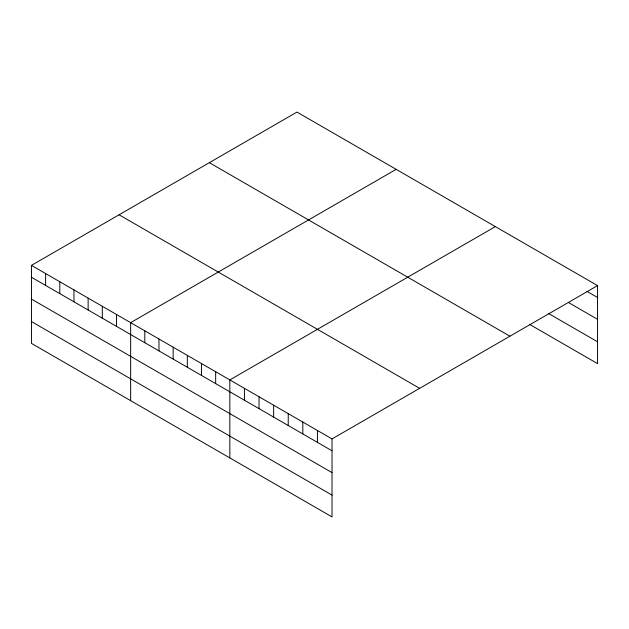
<?xml version="1.0" encoding="UTF-8"?>
<svg xmlns="http://www.w3.org/2000/svg" width="629" height="629" viewBox="0 0 629 629"><rect width="100%" height="100%" fill="white"/><g stroke="black" fill="none" stroke-linecap="round" stroke-linejoin="round"><path stroke-width="0.94" d="M31.45 265.375L332.026 438.916L332.026 516.92L31.45 343.387L31.45 265.375L296.974 112.08L597.55 285.613L597.55 363.625L529.421 324.289M396.16 169.35L130.643 322.646L130.643 400.649M495.353 226.613L229.829 379.916L229.829 457.92M332.026 438.916L597.55 285.613M587.006 291.408L597.55 297.501M568.349 302.463L597.55 319.32M548.889 313.706L597.55 341.799M209.347 162.667L509.93 336.208M119.07 214.788L419.653 388.329M31.45 277.263L332.026 450.796M31.45 299.082L332.026 472.615M31.45 321.561L332.026 495.102M317.425 430.488L317.425 442.368M302.832 422.059L302.832 433.939M288.231 413.63L288.231 425.511M273.631 405.202L273.631 417.082M259.03 396.773L259.03 408.653M244.429 388.345L244.429 400.225M215.661 371.731L215.661 383.611M201.492 363.554L201.492 375.434M187.324 355.369L187.324 367.25M173.148 347.184L173.148 359.073M158.98 339.007L158.98 350.888M144.812 330.823L144.812 342.711M116.467 314.461L116.467 326.349M102.299 306.284L102.299 318.164M88.131 298.099L88.131 309.987M73.963 289.922L73.963 301.802M59.786 281.737L59.786 293.625M45.618 273.56L45.618 285.44"/></g></svg>
